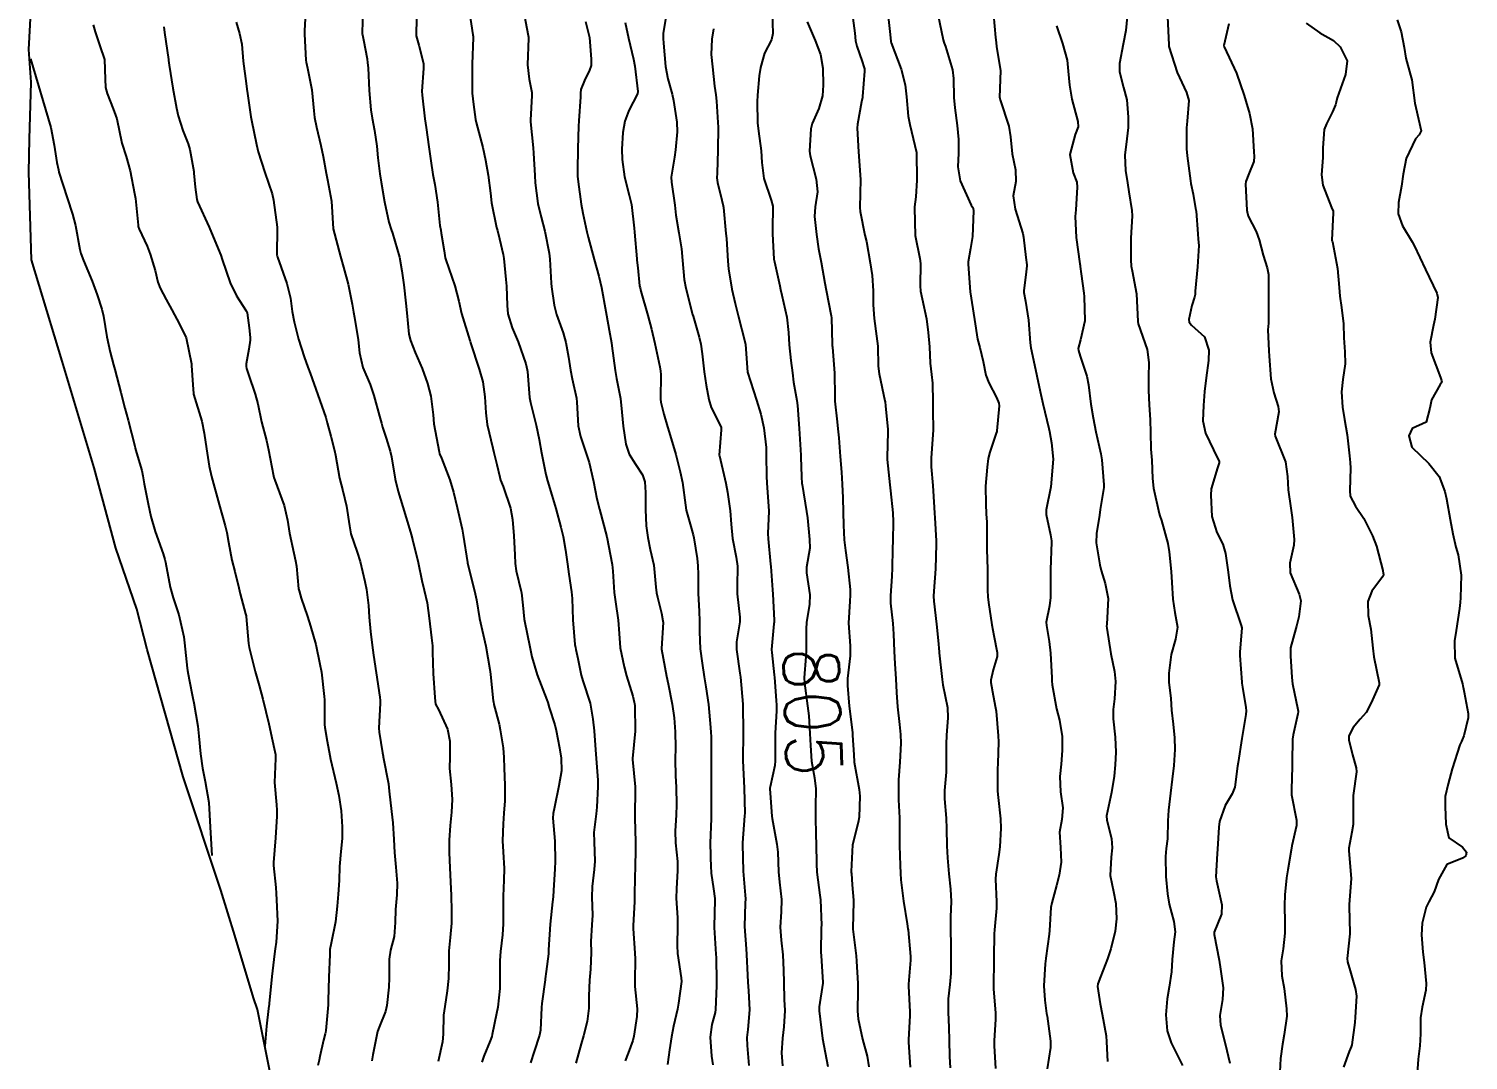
# Model space of a CAD drawing. Header units: metres. Extents: x 307586 to 320046, y 7427249 to 7434250.
# Drawn here: x 319044.4 to 319148.3, y 7428094.9 to 7428169.3 of the extents above; entities that cross this region are included whole.
import ezdxf
from ezdxf.enums import TextEntityAlignment as Align

# ---------------------------------------------------------------- set-up
doc = ezdxf.new("R2010")
doc.units = ezdxf.units.M
doc.header["$MEASUREMENT"] = 0
for name, color, linetype in [('Area', 45, 'Continuous'), ('Cotas', 45, 'Continuous'), ('Curvas de Nivel 1m', 11, 'Continuous'), ('Curvas de Nivel 5m', 15, 'Continuous')]:
    doc.layers.add(name, color=color, linetype=linetype)
doc.styles.add('Style-STANDARD', font='STANDARD.shx')

msp = doc.modelspace()

# ---------------------------------------------------------------- linework, layer by layer
at = {"layer": 'Area'}
msp.add_polyline3d([(319067.03, 7428048.69, 810.37), (319066.38, 7428058.22, 812.32), (319066.35, 7428060.97, 812.98), (319066.05, 7428068.1, 813.57), (319065.22, 7428077.18, 814.29), (319060.94, 7428098.53, 816.42), (319060.66, 7428099.36, 816.41), (319059.32, 7428103.87, 817.13), (319058.3, 7428107.13, 817.29), (319055.59, 7428115.32, 817.72), (319053, 7428124.51, 817.86), (319052.24, 7428127.42, 818.08), (319050.72, 7428131.81, 818.02), (319049.16, 7428137.6, 817.9), (319046.86, 7428145.3, 817.96), (319044.63, 7428152.61, 817.87), (319044.45, 7428158.94, 817.82), (319044.5, 7428161.32, 817.72), (319044.61, 7428165.44, 817.56), (319044.45, 7428167.79, 817.84), (319044.75, 7428173.58, 821.39)], dxfattribs=at)
at = {"layer": 'Curvas de Nivel 1m', "flags": 128}
for points, elevation in [([(319064.45, 7428170.89), (319064.35, 7428169.14), (319064.35, 7428168.89), (319064.44, 7428167.02), (319064.46, 7428166.89), (319064.57, 7428166.45), (319064.88, 7428164.88), (319065.01, 7428163.36), (319065.06, 7428162.88), (319065.21, 7428162.19), (319065.53, 7428160.87), (319065.69, 7428160.08), (319065.91, 7428158.87), (319066, 7428158.39), (319066.28, 7428156.86), (319066.42, 7428154.86), (319066.95, 7428152.85), (319067.15, 7428152.09), (319067.49, 7428150.85), (319067.79, 7428149.41), (319067.89, 7428148.84), (319067.96, 7428148.45), (319068.22, 7428146.84), (319068.32, 7428145.9), (319068.55, 7428144.84), (319069.07, 7428143.61), (319069.35, 7428142.82), (319069.75, 7428141.33), (319069.9, 7428140.82), (319069.98, 7428140.55), (319070.24, 7428139.74), (319070.53, 7428138.81), (319070.62, 7428138.41), (319070.88, 7428136.8), (319071.1, 7428135.9), (319071.44, 7428134.8), (319071.99, 7428132.97), (319072.04, 7428132.79), (319072.16, 7428132.35), (319072.55, 7428130.78), (319072.81, 7428129.47), (319072.97, 7428128.78), (319073.19, 7428127.86), (319073.35, 7428126.77), (319073.51, 7428125.33), (319073.57, 7428124.77), (319073.59, 7428124.3), (319073.62, 7428122.77), (319073.75, 7428121.03), (319073.76, 7428120.76), (319073.8, 7428120.56), (319074.01, 7428120.16), (319074.66, 7428118.75), (319074.84, 7428117.89), (319074.82, 7428116.75), (319074.81, 7428115.91), (319074.92, 7428114.75), (319075.01, 7428113.67), (319074.96, 7428112.75), (319074.85, 7428111.81), (319074.78, 7428110.75), (319074.79, 7428109.85), (319074.83, 7428108.75), (319074.89, 7428107.73), (319074.93, 7428106.75), (319074.95, 7428105.64), (319074.94, 7428104.75), (319074.85, 7428103.71), (319074.77, 7428102.75), (319074.76, 7428101.78), (319074.74, 7428100.75), (319074.65, 7428099.86), (319074.46, 7428098.75), (319074.38, 7428098.12), (319074.35, 7428096.75), (319074.3, 7428096.18), (319074, 7428094.76)], 814), ([(319068.56, 7428170.84), (319068.51, 7428168.93), (319068.52, 7428168.84), (319068.59, 7428168.48), (319068.86, 7428167.12), (319068.9, 7428166.84), (319068.93, 7428166.48), (319069.02, 7428164.83), (319069.13, 7428163.43), (319069.22, 7428162.83), (319069.4, 7428161.94), (319069.57, 7428160.82), (319069.64, 7428159.98), (319069.78, 7428158.82), (319069.88, 7428158.23), (319070.12, 7428156.81), (319070.43, 7428155.34), (319070.59, 7428154.81), (319070.69, 7428154.54), (319071.19, 7428152.8), (319071.37, 7428151.82), (319071.52, 7428150.8), (319071.66, 7428149.5), (319071.72, 7428148.8), (319071.88, 7428147.25), (319071.98, 7428146.79), (319072.32, 7428145.94), (319072.83, 7428144.78), (319073.21, 7428143.7), (319073.46, 7428142.77), (319073.62, 7428141.42), (319073.67, 7428140.77), (319073.76, 7428140.28), (319074.05, 7428138.76), (319074.09, 7428138.62), (319074.23, 7428138.3), (319074.83, 7428136.75), (319075.09, 7428135.86), (319075.35, 7428134.75), (319075.72, 7428133.19), (319075.8, 7428132.74), (319076.1, 7428130.78), (319076.1, 7428130.74), (319076.13, 7428130.63), (319076.62, 7428128.73), (319076.75, 7428128.09), (319076.97, 7428126.73), (319077.23, 7428125.57), (319077.42, 7428124.73), (319077.71, 7428123.06), (319077.76, 7428122.72), (319077.96, 7428120.77), (319077.97, 7428120.72), (319078.01, 7428120.54), (319078.38, 7428119.1), (319078.47, 7428118.71), (319078.67, 7428117.4), (319078.72, 7428116.71), (319078.74, 7428115.93), (319078.81, 7428114.71), (319078.8, 7428113.57), (319078.73, 7428112.7), (319078.68, 7428111.93), (319078.63, 7428110.7), (319078.67, 7428109.91), (319078.74, 7428108.7), (319078.72, 7428107.85), (319078.68, 7428106.7), (319078.67, 7428105.87), (319078.68, 7428104.7), (319078.62, 7428103.9), (319078.48, 7428102.7), (319078.44, 7428102.06), (319078.45, 7428100.7), (319078.43, 7428100.04), (319078.29, 7428098.7), (319078.21, 7428098.24), (319077.89, 7428096.71), (319077.86, 7428096.58), (319077.73, 7428096.26), (319077.28, 7428095.15), (319077.15, 7428094.72)], 813), ([(319072.44, 7428170.79), (319072.4, 7428168.99), (319072.41, 7428168.79), (319072.59, 7428168.11), (319072.92, 7428166.79), (319072.94, 7428166.42), (319072.82, 7428164.79), (319072.83, 7428164.49), (319073.03, 7428162.78), (319073.12, 7428162.17), (319073.32, 7428160.78), (319073.45, 7428159.75), (319073.6, 7428158.77), (319073.75, 7428158.05), (319073.94, 7428156.77), (319074.11, 7428155.09), (319074.17, 7428154.76), (319074.21, 7428154.55), (319074.41, 7428153.27), (319074.5, 7428152.76), (319074.54, 7428152.62), (319075.2, 7428150.75), (319075.47, 7428149.64), (319075.68, 7428148.75), (319076.28, 7428146.8), (319076.29, 7428146.74), (319076.33, 7428146.63), (319076.95, 7428144.73), (319077.2, 7428143.82), (319077.36, 7428142.73), (319077.43, 7428141.57), (319077.53, 7428140.73), (319077.93, 7428139.02), (319078.01, 7428138.72), (319078.22, 7428137.84), (319078.43, 7428136.93), (319078.49, 7428136.72), (319078.67, 7428136.25), (319079.2, 7428134.7), (319079.35, 7428133.88), (319079.44, 7428132.7), (319079.51, 7428131.33), (319079.54, 7428130.7), (319079.61, 7428130.18), (319079.99, 7428128.69), (319080.01, 7428128.59), (319080.1, 7428127.7), (319080.2, 7428126.69), (319080.22, 7428126.56), (319080.6, 7428124.68), (319080.76, 7428123.98), (319081.14, 7428122.68), (319081.82, 7428120.86), (319081.9, 7428120.67), (319082.01, 7428120.32), (319082.4, 7428119.07), (319082.5, 7428118.66), (319082.74, 7428117.41), (319082.86, 7428116.66), (319082.88, 7428115.74), (319082.7, 7428114.66), (319082.39, 7428113.12), (319082.28, 7428112.66), (319082.26, 7428112.32), (319082.4, 7428110.66), (319082.42, 7428109.21), (319082.4, 7428108.66), (319082.32, 7428107.12), (319082.28, 7428106.66), (319082.24, 7428106.28), (319082.07, 7428104.67), (319081.95, 7428102.82), (319081.95, 7428102.67), (319081.94, 7428102.53), (319081.78, 7428101.26), (319081.71, 7428100.73), (319081.7, 7428100.67), (319081.47, 7428098.96), (319081.45, 7428098.67), (319081.38, 7428097.03), (319081.31, 7428096.67), (319080.91, 7428095.48), (319080.66, 7428094.68)], 812), ([(319076.21, 7428170.75), (319076.49, 7428168.85), (319076.51, 7428168.74), (319076.52, 7428168.66), (319076.44, 7428166.74), (319076.44, 7428164.85), (319076.44, 7428164.74), (319076.44, 7428164.64), (319076.53, 7428163.82), (319076.68, 7428162.74), (319076.73, 7428162.53), (319077.22, 7428160.73), (319077.4, 7428159.81), (319077.6, 7428158.73), (319077.76, 7428157.42), (319077.83, 7428156.73), (319078.19, 7428154.95), (319078.26, 7428154.72), (319078.42, 7428154.14), (319078.68, 7428152.99), (319078.72, 7428152.72), (319078.86, 7428151.2), (319078.92, 7428150.71), (319078.98, 7428149.32), (319079.02, 7428148.71), (319079.33, 7428147.7), (319079.75, 7428146.7), (319080.31, 7428145.1), (319080.42, 7428144.69), (319080.44, 7428144.55), (319080.59, 7428142.69), (319080.65, 7428142.31), (319081.07, 7428140.68), (319081.28, 7428139.64), (319081.45, 7428138.68), (319081.76, 7428137.13), (319081.88, 7428136.67), (319082.2, 7428135.63), (319082.49, 7428134.67), (319082.84, 7428133.33), (319083, 7428132.66), (319083.17, 7428131.67), (319083.32, 7428130.65), (319083.42, 7428129.94), (319083.61, 7428128.65), (319083.65, 7428128.19), (319083.71, 7428126.65), (319083.86, 7428124.85), (319083.9, 7428124.64), (319083.93, 7428124.51), (319084.06, 7428123.85), (319084.31, 7428122.64), (319084.44, 7428122.23), (319084.96, 7428120.63), (319085.16, 7428119.47), (319085.25, 7428118.63), (319085.35, 7428117.26), (319085.39, 7428116.63), (319085.51, 7428115.06), (319085.52, 7428114.62), (319085.44, 7428113.12), (319085.38, 7428112.63), (319085.23, 7428111.3), (319085.24, 7428110.63), (319085.29, 7428109.22), (319085.25, 7428108.63), (319085.1, 7428107.39), (319085.08, 7428106.63), (319085.12, 7428105.34), (319085.08, 7428104.63), (319085.01, 7428103.43), (319085.02, 7428102.63), (319084.98, 7428101.43), (319084.9, 7428100.63), (319084.87, 7428099.52), (319084.86, 7428098.63), (319084.73, 7428097.65), (319084.47, 7428096.63), (319084.31, 7428096.05), (319083.93, 7428094.64)], 811), ([(319090.5, 7428170.57), (319090.23, 7428168.94), (319090.22, 7428168.58), (319090.25, 7428168.24), (319090.39, 7428166.57), (319090.56, 7428165.68), (319090.88, 7428164.57), (319090.98, 7428164.12), (319091.21, 7428162.56), (319091.24, 7428161.84), (319091.12, 7428160.56), (319091.04, 7428160.02), (319090.81, 7428158.57), (319090.82, 7428158.22), (319091.07, 7428156.56), (319091.15, 7428155.85), (319091.36, 7428154.56), (319091.56, 7428153.41), (319091.63, 7428152.56), (319091.74, 7428151.2), (319091.86, 7428150.56), (319092.35, 7428148.66), (319092.39, 7428148.55), (319092.83, 7428147.03), (319092.94, 7428146.54), (319093.03, 7428145.83), (319093.18, 7428144.54), (319093.33, 7428143.57), (319093.51, 7428142.53), (319093.69, 7428141.95), (319094.27, 7428140.83), (319094.4, 7428140.52), (319094.42, 7428140.36), (319094.27, 7428138.52), (319094.28, 7428138.47), (319094.75, 7428136.51), (319094.88, 7428135.84), (319095.07, 7428134.51), (319095.13, 7428133.55), (319095.23, 7428132.51), (319095.5, 7428131.16), (319095.58, 7428130.51), (319095.56, 7428129.07), (319095.57, 7428128.51), (319095.75, 7428126.84), (319095.75, 7428126.5), (319095.52, 7428125.05), (319095.52, 7428124.51), (319095.76, 7428122.79), (319095.8, 7428122.5), (319095.97, 7428120.56), (319095.97, 7428120.5), (319095.99, 7428118.5), (319095.97, 7428116.5), (319096.08, 7428114.5), (319096.11, 7428112.68), (319096.1, 7428112.5), (319095.95, 7428110.55), (319095.95, 7428110.5), (319095.95, 7428110.45), (319095.99, 7428108.5), (319096.14, 7428106.78), (319096.16, 7428106.5), (319096.15, 7428106.2), (319096.09, 7428104.5), (319096.21, 7428102.89), (319096.24, 7428102.49), (319096.3, 7428101), (319096.33, 7428100.49), (319096.39, 7428099.88), (319096.46, 7428098.49), (319096.33, 7428097.08), (319096.27, 7428096.49), (319096.29, 7428095.92), (319096.41, 7428094.49)], 807), ([(319103.87, 7428170.42), (319104.06, 7428168.96), (319104.11, 7428168.41), (319104.21, 7428168.03), (319104.58, 7428166.93), (319104.71, 7428166.54), (319104.75, 7428166.4), (319104.75, 7428166.22), (319104.6, 7428164.4), (319104.6, 7428164.34), (319104.54, 7428164.02), (319104.25, 7428162.4), (319104.23, 7428162.12), (319104.32, 7428160.4), (319104.47, 7428158.4), (319104.42, 7428156.4), (319104.45, 7428156.1), (319104.79, 7428154.4), (319104.89, 7428153.93), (319105.16, 7428152.39), (319105.3, 7428151.49), (319105.38, 7428150.39), (319105.38, 7428149.38), (319105.45, 7428148.39), (319105.63, 7428147.1), (319105.71, 7428146.39), (319105.75, 7428144.94), (319105.81, 7428144.38), (319106.23, 7428142.43), (319106.24, 7428142.38), (319106.28, 7428142.08), (319106.45, 7428140.38), (319106.45, 7428140.19), (319106.4, 7428138.38), (319106.4, 7428138.21), (319106.58, 7428136.38), (319106.63, 7428135.95), (319106.81, 7428134.37), (319106.83, 7428133.72), (319106.79, 7428132.37), (319106.77, 7428131.76), (319106.75, 7428130.37), (319106.73, 7428129.78), (319106.62, 7428128.37), (319106.63, 7428127.85), (319106.8, 7428126.37), (319106.85, 7428125.6), (319106.89, 7428124.37), (319106.95, 7428123.47), (319107.02, 7428122.37), (319107.07, 7428121.4), (319107.13, 7428120.36), (319107.29, 7428119.08), (319107.36, 7428118.36), (319107.37, 7428117.74), (319107.31, 7428116.36), (319107.22, 7428115.1), (319107.2, 7428114.36), (319107.22, 7428113.64), (319107.29, 7428112.36), (319107.29, 7428111.73), (319107.29, 7428110.36), (319107.33, 7428108.91), (319107.35, 7428108.36), (319107.38, 7428107.87), (319107.57, 7428106.35), (319107.83, 7428104.7), (319107.89, 7428104.35), (319107.9, 7428104.28), (319108.07, 7428102.35), (319108.07, 7428102.08), (319107.93, 7428100.35), (319107.93, 7428100.2), (319108.03, 7428098.35), (319108.03, 7428098.07), (319107.92, 7428096.35), (319107.92, 7428096.16), (319108.05, 7428094.35)], 803), ([(319106.44, 7428170.38), (319106.6, 7428168.88), (319106.66, 7428168.38), (319106.69, 7428168.28), (319107.39, 7428166.37), (319107.68, 7428165.25), (319107.78, 7428164.37), (319107.91, 7428162.98), (319108.02, 7428162.37), (319108.5, 7428160.36), (319108.53, 7428158.36), (319108.46, 7428157.17), (319108.37, 7428156.45), (319108.36, 7428156.36), (319108.42, 7428154.36), (319108.76, 7428152.71), (319108.79, 7428152.35), (319108.77, 7428150.73), (319108.8, 7428150.35), (319108.92, 7428149.81), (319109.22, 7428148.35), (319109.36, 7428147.36), (319109.45, 7428146.34), (319109.5, 7428145.16), (319109.58, 7428144.34), (319109.66, 7428143.71), (319109.69, 7428142.34), (319109.69, 7428141.75), (319109.71, 7428140.34), (319109.62, 7428138.97), (319109.56, 7428138.34), (319109.57, 7428137.68), (319109.68, 7428136.34), (319109.78, 7428134.74), (319109.81, 7428134.34), (319109.83, 7428133.99), (319109.92, 7428132.33), (319109.93, 7428132.1), (319109.89, 7428130.33), (319109.75, 7428128.71), (319109.73, 7428128.34), (319109.75, 7428127.98), (319109.96, 7428126.33), (319110.08, 7428125.15), (319110.14, 7428124.33), (319110.15, 7428124.25), (319110.35, 7428122.33), (319110.42, 7428121.94), (319110.74, 7428120.32), (319110.78, 7428119.56), (319110.68, 7428118.32), (319110.65, 7428117.66), (319110.66, 7428116.32), (319110.64, 7428115.64), (319110.54, 7428114.32), (319110.53, 7428113.73), (319110.64, 7428112.32), (319110.68, 7428111.55), (319110.7, 7428110.32), (319110.74, 7428109.47), (319110.85, 7428108.32), (319110.97, 7428107.21), (319111, 7428106.32), (319110.95, 7428105.2), (319110.97, 7428104.32), (319110.99, 7428103.14), (319110.99, 7428102.32), (319110.98, 7428101.13), (319110.91, 7428100.32), (319110.79, 7428099.29), (319110.8, 7428098.32), (319110.84, 7428097.22), (319110.87, 7428096.32), (319110.9, 7428095.14), (319110.93, 7428094.32)], 802), ([(319110.05, 7428170.34), (319110.44, 7428168.48), (319110.47, 7428168.33), (319110.5, 7428168.24), (319110.59, 7428168), (319111.1, 7428166.32), (319111.18, 7428165.71), (319111.2, 7428164.32), (319111.28, 7428163.58), (319111.45, 7428162.32), (319111.54, 7428161.29), (319111.54, 7428160.32), (319111.48, 7428159.32), (319111.65, 7428158.32), (319112.46, 7428156.57), (319112.55, 7428156.41), (319112.6, 7428156.31), (319112.62, 7428156.14), (319112.54, 7428154.31), (319112.41, 7428153.43), (319112.24, 7428152.48), (319112.23, 7428152.31), (319112.38, 7428150.31), (319112.7, 7428148.3), (319112.92, 7428146.88), (319113.07, 7428146.3), (319113.32, 7428145.29), (319113.51, 7428144.29), (319113.74, 7428143.73), (319114.29, 7428142.69), (319114.44, 7428142.28), (319114.47, 7428142.09), (319114.31, 7428140.28), (319114.3, 7428140.24), (319114.26, 7428140.12), (319113.79, 7428138.73), (319113.68, 7428138.29), (319113.6, 7428137.66), (319113.49, 7428136.29), (319113.5, 7428134.99), (319113.54, 7428134.29), (319113.58, 7428133.69), (319113.59, 7428132.29), (319113.59, 7428131.72), (319113.64, 7428130.29), (319113.64, 7428128.77), (319113.65, 7428128.29), (319113.71, 7428127.88), (319113.94, 7428126.28), (319114.08, 7428125.51), (319114.34, 7428124.28), (319114.34, 7428124), (319114.05, 7428123.04), (319113.87, 7428122.28), (319113.87, 7428122.11), (319114.03, 7428121.17), (319114.21, 7428120.28), (319114.25, 7428120.05), (319114.4, 7428118.28), (319114.43, 7428117.84), (319114.38, 7428116.28), (319114.35, 7428115.89), (319114.36, 7428114.28), (319114.4, 7428113.81), (319114.56, 7428112.27), (319114.59, 7428111.6), (319114.53, 7428110.27), (319114.45, 7428109.71), (319114.24, 7428108.28), (319114.22, 7428107.92), (319114.29, 7428106.28), (319114.28, 7428105.84), (319114.13, 7428104.28), (319114.12, 7428103.98), (319114.09, 7428102.28), (319114.08, 7428102), (319114.06, 7428100.28), (319114.07, 7428099.99), (319114.21, 7428098.28), (319114.22, 7428097.8), (319114.11, 7428096.28), (319114.11, 7428095.9), (319114.21, 7428094.27)], 801), ([(319123.72, 7428170.17), (319123.61, 7428169.17), (319123.42, 7428168.18), (319123.16, 7428166.77), (319123.15, 7428166.18), (319123.44, 7428165.06), (319123.68, 7428164.17), (319123.79, 7428162.92), (319123.78, 7428162.17), (319123.69, 7428161.35), (319123.55, 7428160.17), (319123.6, 7428159.06), (319123.73, 7428158.17), (319123.82, 7428157.53), (319124.06, 7428156.17), (319124.07, 7428155.79), (319123.97, 7428154.17), (319123.97, 7428152.61), (319124, 7428152.17), (319124.07, 7428151.83), (319124.38, 7428150.16), (319124.47, 7428148.16), (319124.51, 7428148), (319125.16, 7428146.15), (319125.28, 7428145.2), (319125.25, 7428144.15), (319125.26, 7428143.19), (319125.3, 7428142.15), (319125.36, 7428141.06), (319125.39, 7428140.15), (319125.43, 7428138.96), (319125.48, 7428138.15), (319125.54, 7428136.83), (319125.6, 7428136.15), (319126.02, 7428134.31), (319126.08, 7428134.14), (319126.19, 7428133.81), (319126.65, 7428132.14), (319126.75, 7428131.54), (319126.88, 7428130.13), (319126.93, 7428129.33), (319127, 7428128.13), (319127.16, 7428127.18), (319127.34, 7428126.12), (319127.2, 7428125.24), (319126.88, 7428124.13), (319126.71, 7428122.78), (319126.72, 7428122.13), (319126.86, 7428120.96), (319126.92, 7428120.13), (319127.02, 7428119.12), (319127.12, 7428118.12), (319127.14, 7428117.28), (319127.07, 7428116.12), (319126.97, 7428115.14), (319126.85, 7428114.13), (319126.7, 7428112.9), (319126.65, 7428112.13), (319126.61, 7428110.83), (319126.53, 7428110.13), (319126.47, 7428109.55), (319126.5, 7428108.13), (319126.61, 7428106.88), (319126.74, 7428106.13), (319127.09, 7428104.87), (319127.18, 7428104.12), (319127.09, 7428103.4), (319126.95, 7428102.12), (319126.91, 7428101.24), (319126.74, 7428100.13), (319126.6, 7428099.3), (319126.49, 7428098.13), (319126.59, 7428096.98), (319126.88, 7428096.12), (319127.71, 7428094.47)], 798), ([(319126.62, 7428170.14), (319126.72, 7428168.14), (319126.73, 7428168), (319127.31, 7428166.13), (319127.99, 7428164.7), (319128.17, 7428164.12), (319128.03, 7428162.63), (319127.99, 7428162.13), (319128, 7428160.63), (319128.03, 7428160.12), (319128.28, 7428158.32), (319128.31, 7428158.12), (319128.47, 7428157.36), (319128.65, 7428156.32), (319128.68, 7428156.12), (319128.8, 7428154.48), (319128.84, 7428154.11), (319128.88, 7428153.66), (319128.78, 7428152.11), (319128.63, 7428150.36), (319128.62, 7428150.12), (319128.58, 7428149.91), (319128.37, 7428149.31), (319128.16, 7428148.32), (319128.18, 7428148.12), (319128.35, 7428147.89), (319129.29, 7428147.05), (319129.6, 7428146.1), (319129.58, 7428145.35), (319129.41, 7428144.1), (319129.29, 7428143.11), (319129.21, 7428142.11), (319129.18, 7428141.01), (319129.36, 7428140.1), (319130.24, 7428138.31), (319130.35, 7428138.09), (319130.36, 7428137.96), (319130.23, 7428137.6), (319129.78, 7428136.1), (319129.74, 7428135.63), (319129.82, 7428134.1), (319130.18, 7428132.93), (319130.61, 7428132.09), (319130.81, 7428131.43), (319131, 7428130.08), (319131.11, 7428129.1), (319131.32, 7428128.08), (319131.95, 7428126.22), (319131.98, 7428126.07), (319131.83, 7428124.31), (319131.83, 7428124.07), (319131.98, 7428122.13), (319131.99, 7428122.07), (319132.04, 7428121.79), (319132.28, 7428120.32), (319132.3, 7428120.07), (319132.28, 7428119.8), (319131.99, 7428118.07), (319131.71, 7428116.34), (319131.67, 7428116.07), (319131.47, 7428114.56), (319131.29, 7428114.08), (319130.79, 7428113.23), (319130.37, 7428112.09), (319130.32, 7428111.69), (319130.22, 7428110.09), (319130.2, 7428109.78), (319130.12, 7428108.09), (319130.15, 7428107.81), (319130.54, 7428106.08), (319130.53, 7428105.39), (319129.99, 7428104.09), (319129.98, 7428103.94), (319130.35, 7428102.08), (319130.45, 7428101.43), (319130.63, 7428100.08), (319130.6, 7428099.25), (319130.4, 7428098.08), (319130.45, 7428097.38), (319130.78, 7428096.08), (319131.13, 7428094.66)], 797), ([(319049.1, 7428169.58), (319049.24, 7428169.07), (319049.58, 7428168.06), (319049.92, 7428167.06), (319049.95, 7428165.66), (319049.97, 7428165.06), (319050.1, 7428164.62), (319050.53, 7428163.52), (319050.71, 7428163.05), (319050.79, 7428162.78), (319051.17, 7428161.04), (319051.47, 7428160.06), (319051.76, 7428159.04), (319052.08, 7428157.41), (319052.14, 7428157.03), (319052.33, 7428155.12), (319052.35, 7428155.03), (319052.42, 7428154.83), (319052.98, 7428153.6), (319053.21, 7428153.02), (319053.56, 7428151.84), (319053.76, 7428151.01), (319053.93, 7428150.57), (319054.36, 7428149.76), (319054.76, 7428149), (319055.32, 7428147.97), (319055.8, 7428146.99), (319056.18, 7428145.11), (319056.19, 7428144.98), (319056.29, 7428143.6), (319056.33, 7428142.98), (319056.34, 7428142.92), (319056.93, 7428140.97), (319057.11, 7428140.11), (319057.26, 7428138.97), (319057.46, 7428137.73), (319057.63, 7428136.97), (319058.18, 7428134.96), (319058.62, 7428133.41), (319058.74, 7428132.95), (319058.86, 7428132.24), (319059.11, 7428130.95), (319059.32, 7428130.13), (319059.6, 7428128.94), (319059.69, 7428128.52), (319060.09, 7428127.08), (319060.13, 7428126.93), (319060.14, 7428126.88), (319060.29, 7428124.93), (319060.34, 7428124.65), (319060.78, 7428122.92), (319061.06, 7428121.89), (319061.33, 7428120.92), (319061.77, 7428119.14), (319061.82, 7428118.91), (319061.99, 7428118.12), (319062.2, 7428117.14), (319062.25, 7428116.91), (319062.25, 7428116.63), (319062.17, 7428114.91), (319062.31, 7428113.29), (319062.35, 7428112.9), (319062.35, 7428112.47), (319062.25, 7428110.9), (319062.11, 7428109.14), (319062.11, 7428108.91), (319062.28, 7428107.33), (319062.29, 7428106.9), (319062.31, 7428106.44), (319062.4, 7428104.9), (319062.3, 7428103.39), (319062.22, 7428102.9), (319062.17, 7428102.54), (319061.98, 7428100.91), (319061.79, 7428098.95), (319061.79, 7428098.91), (319061.75, 7428098.59), (319061.6, 7428097.33), (319061.47, 7428095.87)], 817), ([(319054.19, 7428169.43), (319054.24, 7428169.01), (319054.52, 7428167.06), (319054.53, 7428167.01), (319054.57, 7428166.67), (319054.84, 7428165.01), (319055.1, 7428163.57), (319055.22, 7428163), (319055.56, 7428161.94), (319055.95, 7428160.99), (319056.07, 7428160.57), (319056.35, 7428158.98), (319056.36, 7428158.87), (319056.46, 7428157.85), (319056.57, 7428156.98), (319056.63, 7428156.8), (319057.46, 7428154.97), (319058.24, 7428153.12), (319058.3, 7428152.96), (319058.4, 7428152.65), (319058.97, 7428150.95), (319059.43, 7428150.02), (319060.14, 7428148.93), (319060.2, 7428148.78), (319060.34, 7428147.72), (319060.42, 7428147.01), (319060.43, 7428146.93), (319060.43, 7428146.83), (319060.32, 7428146.16), (319060.14, 7428145.1), (319060.13, 7428144.93), (319060.15, 7428144.78), (319060.3, 7428144.34), (319060.78, 7428142.93), (319060.97, 7428142.22), (319061.24, 7428140.92), (319061.59, 7428139.57), (319061.75, 7428138.91), (319062.1, 7428137.02), (319062.14, 7428136.91), (319062.21, 7428136.72), (319062.87, 7428134.9), (319063.11, 7428133.83), (319063.27, 7428132.89), (319063.57, 7428131.46), (319063.69, 7428130.89), (319063.76, 7428130.51), (319063.92, 7428128.88), (319063.95, 7428128.72), (319064.11, 7428128.2), (319064.55, 7428126.88), (319064.77, 7428126.18), (319065.15, 7428124.87), (319065.46, 7428123.45), (319065.57, 7428122.86), (319065.77, 7428121.1), (319065.79, 7428120.86), (319065.78, 7428119.08), (319065.8, 7428118.86), (319065.98, 7428117.88), (319066.18, 7428116.86), (319066.23, 7428116.59), (319066.62, 7428114.85), (319066.82, 7428113.97), (319066.98, 7428112.85), (319067.05, 7428111.7), (319067.05, 7428110.85), (319066.96, 7428109.93), (319066.87, 7428108.85), (319066.84, 7428107.82), (319066.78, 7428106.85), (319066.71, 7428105.98), (319066.58, 7428104.85), (319066.27, 7428103.32), (319066.18, 7428102.85), (319066.16, 7428102.49), (319066.1, 7428100.86), (319066.06, 7428099.16), (319066.04, 7428098.86), (319065.88, 7428097), (319065.85, 7428096.86), (319065.83, 7428096.76), (319065.72, 7428096.3), (319065.44, 7428095.13), (319065.39, 7428094.86), (319065.3, 7428094.47)], 816), ([(319084.61, 7428169.82), (319084.92, 7428168.65), (319085.03, 7428167.09), (319085.02, 7428166.64), (319084.92, 7428166.29), (319084.56, 7428165.55), (319084.29, 7428164.91), (319084.26, 7428164.65), (319084.25, 7428164.37), (319084.15, 7428162.65), (319084.12, 7428162.25), (319084.06, 7428160.65), (319084.04, 7428159.08), (319084.05, 7428158.65), (319084.08, 7428158.25), (319084.32, 7428156.64), (319084.44, 7428155.99), (319084.72, 7428154.64), (319084.81, 7428154.25), (319085.25, 7428152.63), (319085.59, 7428151.43), (319085.78, 7428150.63), (319086.09, 7428148.89), (319086.14, 7428148.62), (319086.34, 7428147.53), (319086.5, 7428146.62), (319086.53, 7428146.42), (319086.76, 7428144.62), (319086.86, 7428144.05), (319087.15, 7428142.61), (319087.25, 7428141.63), (319087.33, 7428140.61), (319087.54, 7428139.31), (319087.77, 7428138.6), (319088.23, 7428137.88), (319088.73, 7428137.11), (319088.9, 7428136.59), (319088.96, 7428135.83), (319088.96, 7428134.59), (319089.01, 7428133.42), (319089.11, 7428132.59), (319089.29, 7428131.72), (319089.55, 7428130.58), (319089.7, 7428128.99), (319089.74, 7428128.58), (319089.81, 7428128.27), (319090.1, 7428127.12), (319090.21, 7428126.57), (319090.22, 7428126.44), (319090.1, 7428124.57), (319090.1, 7428124.53), (319090.47, 7428122.57), (319090.59, 7428122.01), (319090.88, 7428120.56), (319091.01, 7428119.56), (319091.08, 7428118.56), (319091.11, 7428117.43), (319091.1, 7428116.56), (319091.12, 7428115.39), (319091.16, 7428114.56), (319091.2, 7428113.29), (319091.16, 7428112.56), (319091.09, 7428111.38), (319091.12, 7428110.56), (319091.25, 7428109.19), (319091.26, 7428108.56), (319091.18, 7428107.24), (319091.16, 7428106.56), (319091.25, 7428105.14), (319091.27, 7428104.56), (319091.23, 7428103.14), (319091.26, 7428102.56), (319091.53, 7428100.81), (319091.54, 7428100.55), (319091.33, 7428098.98), (319091.25, 7428098.55), (319090.98, 7428097.32), (319090.83, 7428096.56), (319090.68, 7428095.6), (319090.55, 7428094.56)], 809), ([(319087.49, 7428169.73), (319087.73, 7428168.61), (319088.08, 7428167.1), (319088.17, 7428166.6), (319088.4, 7428164.75), (319088.38, 7428164.6), (319087.75, 7428163.39), (319087.46, 7428162.61), (319087.32, 7428161.81), (319087.25, 7428160.61), (319087.26, 7428159.85), (319087.43, 7428158.61), (319087.78, 7428157.29), (319087.94, 7428156.61), (319088.13, 7428154.91), (319088.15, 7428154.6), (319088.32, 7428152.68), (319088.33, 7428152.6), (319088.4, 7428152.03), (319088.53, 7428150.75), (319088.56, 7428150.6), (319088.62, 7428150.36), (319089.11, 7428148.59), (319089.38, 7428147.62), (319089.62, 7428146.58), (319089.99, 7428144.9), (319090.04, 7428144.57), (319090.05, 7428144.33), (319090.04, 7428142.57), (319090.05, 7428142.35), (319090.27, 7428141.47), (319090.53, 7428140.57), (319090.65, 7428140.17), (319091.14, 7428138.56), (319091.46, 7428137.32), (319091.61, 7428136.56), (319091.83, 7428134.92), (319091.89, 7428134.55), (319092.17, 7428133.54), (319092.4, 7428132.78), (319092.45, 7428132.55), (319092.67, 7428131.06), (319092.73, 7428130.54), (319092.75, 7428129.92), (319092.76, 7428128.54), (319092.83, 7428127.27), (319092.86, 7428126.54), (319092.85, 7428125.77), (319092.9, 7428124.54), (319093.04, 7428123.52), (319093.19, 7428122.53), (319093.31, 7428121.8), (319093.5, 7428120.53), (319093.65, 7428118.87), (319093.67, 7428118.52), (319093.68, 7428118.21), (319093.7, 7428116.52), (319093.68, 7428114.8), (319093.68, 7428114.52), (319093.68, 7428114.26), (319093.7, 7428112.52), (319093.69, 7428112.3), (319093.62, 7428110.52), (319093.67, 7428108.72), (319093.69, 7428108.52), (319093.7, 7428108.35), (319093.86, 7428107.24), (319093.95, 7428106.52), (319093.96, 7428106.41), (319093.91, 7428104.52), (319093.91, 7428104.43), (319094.03, 7428102.52), (319094.05, 7428102.27), (319094.07, 7428100.52), (319094.07, 7428100.23), (319094.01, 7428098.52), (319093.97, 7428098.3), (319093.74, 7428097.43), (319093.61, 7428096.52), (319093.71, 7428095.15), (319093.8, 7428094.52)], 808), ([(319093.85, 7428169.29), (319093.75, 7428168.54), (319093.69, 7428167.43), (319093.78, 7428166.54), (319093.94, 7428165.14), (319094.02, 7428164.53), (319094.08, 7428164.07), (319094.17, 7428162.53), (319094.19, 7428162.19), (319094.18, 7428160.52), (319094.12, 7428158.88), (319094.11, 7428158.53), (319094.14, 7428158.19), (319094.46, 7428156.93), (319094.56, 7428156.52), (319094.58, 7428156.39), (319094.76, 7428154.52), (319094.79, 7428154.15), (319094.89, 7428152.52), (319094.94, 7428151.97), (319095.19, 7428150.51), (319095.42, 7428149.46), (319095.66, 7428148.51), (319096.12, 7428146.72), (319096.16, 7428146.5), (319096.3, 7428144.5), (319096.97, 7428142.49), (319097.27, 7428141.49), (319097.49, 7428140.49), (319097.65, 7428139.08), (319097.67, 7428138.49), (319097.69, 7428137.01), (319097.71, 7428136.49), (319097.83, 7428134.84), (319097.85, 7428134.48), (319097.79, 7428132.86), (319097.8, 7428132.48), (319097.97, 7428130.66), (319097.99, 7428130.48), (319098.12, 7428128.8), (319098.14, 7428128.48), (319098.23, 7428126.62), (319098.23, 7428126.48), (319098.22, 7428126.35), (319098.07, 7428124.76), (319098.04, 7428124.51), (319098.04, 7428124.48), (319098.06, 7428124.28), (319098.24, 7428122.67), (319098.26, 7428122.48), (319098.38, 7428120.83), (319098.41, 7428120.47), (319098.41, 7428120.08), (319098.31, 7428118.47), (319098.3, 7428118.16), (319098.31, 7428116.47), (319098.29, 7428116.14), (319097.94, 7428114.59), (319097.92, 7428114.49), (319097.92, 7428114.47), (319097.92, 7428114.45), (319097.94, 7428114.14), (319098.07, 7428112.47), (319098.09, 7428112.3), (319098.43, 7428110.46), (319098.49, 7428109.87), (319098.54, 7428108.46), (319098.63, 7428107.7), (319098.76, 7428106.46), (319098.73, 7428105.57), (319098.67, 7428104.46), (319098.75, 7428103.53), (319098.86, 7428102.46), (319098.9, 7428101.35), (319098.93, 7428100.46), (319098.97, 7428099.25), (319099, 7428098.46), (319098.94, 7428097.26), (319098.84, 7428096.46), (319098.77, 7428095.4), (319098.84, 7428094.46)], 806), ([(319100.61, 7428169.79), (319101.2, 7428168.44), (319101.59, 7428167.43), (319101.75, 7428166.44), (319101.77, 7428165.22), (319101.73, 7428164.44), (319101.45, 7428163.53), (319100.97, 7428162.45), (319100.89, 7428162.07), (319100.78, 7428160.45), (319100.83, 7428160.12), (319101.27, 7428158.44), (319101.37, 7428157.53), (319101.19, 7428156.44), (319101.14, 7428155.74), (319101.29, 7428154.44), (319101.44, 7428153.41), (319101.62, 7428152.44), (319101.9, 7428150.93), (319101.98, 7428150.43), (319102.36, 7428148.57), (319102.37, 7428148.43), (319102.43, 7428146.52), (319102.43, 7428146.43), (319102.44, 7428146.32), (319102.58, 7428144.43), (319102.61, 7428142.75), (319102.62, 7428142.42), (319102.78, 7428140.93), (319102.83, 7428140.42), (319102.9, 7428139.78), (319102.99, 7428138.42), (319103.1, 7428137.29), (319103.15, 7428136.42), (319103.19, 7428135.43), (319103.22, 7428134.41), (319103.23, 7428133.47), (319103.29, 7428132.41), (319103.39, 7428131.65), (319103.56, 7428130.41), (319103.71, 7428128.82), (319103.72, 7428128.41), (319103.69, 7428127.99), (319103.6, 7428126.41), (319103.71, 7428124.76), (319103.73, 7428124.4), (319103.71, 7428124.05), (319103.54, 7428122.41), (319103.54, 7428121.91), (319103.66, 7428120.41), (319103.89, 7428118.51), (319103.9, 7428118.4), (319103.9, 7428118.31), (319103.98, 7428116.89), (319104, 7428116.4), (319104.01, 7428116.36), (319104.38, 7428114.4), (319104.41, 7428113.92), (319104.36, 7428112.4), (319104.31, 7428112.01), (319103.9, 7428110.4), (319103.8, 7428108.47), (319103.8, 7428108.4), (319103.81, 7428108.34), (319103.86, 7428107.51), (319103.97, 7428106.4), (319103.97, 7428106.28), (319103.91, 7428104.4), (319103.92, 7428104.31), (319104.15, 7428102.4), (319104.19, 7428102), (319104.27, 7428100.4), (319104.27, 7428099.91), (319104.25, 7428098.4), (319104.3, 7428097.84), (319104.61, 7428096.39), (319104.95, 7428095.15), (319105.08, 7428094.39)], 804), ([(319118.61, 7428169.5), (319119.04, 7428168.23), (319119.37, 7428167.02), (319119.46, 7428166.23), (319119.55, 7428165.21), (319119.72, 7428164.22), (319120.14, 7428162.6), (319120.17, 7428162.22), (319119.96, 7428161.66), (319119.58, 7428160.22), (319119.82, 7428158.89), (319120.07, 7428158.22), (319120.11, 7428157.86), (319120, 7428156.22), (319119.97, 7428155.74), (319120.02, 7428154.22), (319120.3, 7428152.32), (319120.32, 7428152.21), (319120.33, 7428152.14), (319120.4, 7428151.6), (319120.59, 7428150.21), (319120.62, 7428149.97), (319120.65, 7428148.21), (319120.34, 7428146.85), (319120.18, 7428146.21), (319120.19, 7428146.07), (319120.33, 7428145.66), (319120.8, 7428144.21), (319120.91, 7428143.6), (319121.1, 7428142.2), (319121.25, 7428141.22), (319121.46, 7428140.2), (319121.82, 7428138.61), (319121.88, 7428138.19), (319122.02, 7428136.39), (319122.02, 7428136.19), (319121.77, 7428134.61), (319121.71, 7428134.19), (319121.5, 7428132.86), (319121.48, 7428132.2), (319121.74, 7428130.6), (319121.84, 7428130.19), (319122.13, 7428129.26), (319122.34, 7428128.19), (319122.24, 7428126.33), (319122.23, 7428126.19), (319122.24, 7428126.04), (319122.53, 7428124.18), (319122.79, 7428122.91), (319122.88, 7428122.18), (319122.8, 7428120.95), (319122.71, 7428120.18), (319122.7, 7428119.49), (319122.85, 7428118.18), (319122.89, 7428117.09), (319122.84, 7428116.18), (319122.78, 7428115.36), (319122.59, 7428114.18), (319122.23, 7428112.49), (319122.24, 7428112.19), (319122.59, 7428110.86), (319122.64, 7428110.18), (319122.55, 7428109.52), (319122.48, 7428108.18), (319122.73, 7428107.04), (319122.9, 7428106.17), (319122.95, 7428105.06), (319122.84, 7428104.17), (319122.54, 7428102.91), (319122.29, 7428102.18), (319121.79, 7428100.89), (319121.6, 7428100.38), (319121.58, 7428100.19), (319121.76, 7428098.93), (319121.9, 7428098.19), (319122.19, 7428096.63), (319122.23, 7428096.18), (319122.3, 7428094.77)], 799), ([(319131.06, 7428169.64), (319130.68, 7428168.09), (319130.7, 7428167.98), (319131.6, 7428166.08), (319132.16, 7428164.47), (319132.27, 7428164.07), (319132.54, 7428163.17), (319132.76, 7428162.07), (319132.85, 7428160.41), (319132.88, 7428160.06), (319132.86, 7428159.7), (319132.48, 7428158.83), (319132.28, 7428158.27), (319132.26, 7428158.07), (319132.34, 7428156.19), (319132.36, 7428156.07), (319132.45, 7428155.77), (319133.03, 7428154.65), (319133.23, 7428154.06), (319133.52, 7428152.95), (319133.82, 7428152.05), (319133.9, 7428151.55), (319133.9, 7428150.05), (319133.92, 7428148.48), (319133.9, 7428148.05), (319133.86, 7428147.56), (319133.93, 7428146.05), (319133.95, 7428145.67), (319134.07, 7428144.04), (319134.3, 7428143.01), (319134.6, 7428142.04), (319134.66, 7428141.65), (319134.37, 7428140.04), (319134.4, 7428139.9), (319135.14, 7428138.03), (319135.27, 7428136.99), (319135.34, 7428136.03), (319135.53, 7428134.69), (319135.62, 7428134.03), (319135.76, 7428132.43), (319135.74, 7428132.02), (319135.45, 7428130.72), (319135.48, 7428130.03), (319136.12, 7428128.48), (319136.24, 7428128.02), (319136.1, 7428126.85), (319135.94, 7428126.18), (319135.89, 7428126.02), (319135.49, 7428124.61), (319135.49, 7428124.03), (319135.6, 7428122.47), (319135.65, 7428122.02), (319136.02, 7428120.17), (319136.05, 7428120.04), (319136.05, 7428120.02), (319136.05, 7428119.99), (319136.02, 7428119.86), (319135.68, 7428118.34), (319135.65, 7428118.02), (319135.63, 7428116.37), (319135.62, 7428116.02), (319135.57, 7428114.41), (319135.58, 7428114.02), (319135.93, 7428112.19), (319135.94, 7428112.02), (319135.92, 7428111.81), (319135.6, 7428110.33), (319135.55, 7428110.02), (319135.31, 7428108.6), (319135.2, 7428108.03), (319135.09, 7428106.8), (319135.07, 7428106.03), (319135.08, 7428104.79), (319135.09, 7428104.03), (319134.96, 7428102.89), (319134.82, 7428102.03), (319134.87, 7428100.95), (319135.03, 7428100.03), (319135.22, 7428098.56), (319135.23, 7428098.03), (319135.05, 7428096.71), (319134.92, 7428096.03), (319134.77, 7428094.98), (319134.73, 7428094.03)], 796), ([(319143.2, 7428169.94), (319143.48, 7428169.07), (319143.69, 7428167.93), (319143.81, 7428167.16), (319144.16, 7428165.93), (319144.25, 7428165.6), (319144.47, 7428163.92), (319144.55, 7428163.61), (319144.92, 7428161.92), (319144.79, 7428161.64), (319144.52, 7428161.34), (319143.85, 7428159.93), (319143.63, 7428158.79), (319143.52, 7428157.93), (319143.29, 7428156.76), (319143.26, 7428155.94), (319143.59, 7428155.08), (319144.28, 7428153.92), (319144.43, 7428153.64), (319145.25, 7428151.91), (319146.06, 7428150.22), (319146.13, 7428149.9), (319145.92, 7428148.34), (319145.83, 7428147.91), (319145.58, 7428146.67), (319145.64, 7428145.91), (319146.32, 7428144.12), (319146.4, 7428143.9), (319146.41, 7428143.8), (319146.31, 7428143.61), (319145.67, 7428142.52), (319145.55, 7428141.91), (319145.28, 7428140.9), (319144.27, 7428140.44), (319144.04, 7428139.92), (319144.25, 7428139.1), (319145.47, 7428137.91), (319146.22, 7428136.99), (319146.63, 7428135.9), (319146.75, 7428135.36), (319147.01, 7428133.89), (319147.22, 7428132.85), (319147.44, 7428131.89), (319147.6, 7428131.32), (319147.82, 7428129.87), (319147.77, 7428128.22), (319147.74, 7428127.88), (319147.69, 7428127.46), (319147.46, 7428125.88), (319147.34, 7428125.13), (319147.35, 7428123.88), (319147.9, 7428122.02), (319147.94, 7428121.87), (319147.96, 7428121.79), (319148.04, 7428121.43), (319148.32, 7428119.87), (319148.32, 7428119.56), (319148, 7428118.27), (319147.89, 7428117.97), (319147.84, 7428117.87), (319147.73, 7428117.62), (319147.17, 7428115.88), (319146.88, 7428114.81), (319146.67, 7428113.89), (319146.65, 7428113.18), (319146.7, 7428111.89), (319146.92, 7428110.9), (319147.91, 7428110.24), (319148.21, 7428109.87), (319148.16, 7428109.61), (319147.9, 7428109.45), (319146.79, 7428108.99), (319146.19, 7428107.9), (319145.86, 7428107.01), (319145.47, 7428106.29), (319145.28, 7428105.91), (319144.99, 7428104.76), (319144.96, 7428103.91), (319145.05, 7428102.67), (319145.14, 7428101.91), (319145.29, 7428100.4), (319145.26, 7428099.91), (319144.99, 7428098.68), (319144.88, 7428097.91), (319144.89, 7428096.76), (319144.84, 7428095.91), (319144.7, 7428094.93), (319144.63, 7428093.91)], 794), ([(319044.57, 7428167.13), (319046.04, 7428162.16), (319046.28, 7428160.89), (319046.48, 7428159.63), (319046.58, 7428159.1), (319046.62, 7428158.95), (319047.22, 7428157.09), (319047.6, 7428155.92), (319047.81, 7428155.09), (319048.13, 7428153.36), (319048.2, 7428153.08), (319048.4, 7428152.57), (319049.01, 7428151.07), (319049.38, 7428150.08), (319049.72, 7428149.06), (319049.83, 7428148.54), (319050.07, 7428147.05), (319050.32, 7428145.95), (319050.56, 7428145.05), (319050.65, 7428144.7), (319051.08, 7428143.04), (319051.38, 7428141.92), (319051.62, 7428141.04), (319052.09, 7428139.18), (319052.12, 7428139.03), (319052.23, 7428138.68), (319052.61, 7428137.41), (319052.67, 7428137.02), (319052.77, 7428136.45), (319053.07, 7428135.02), (319053.26, 7428134.1), (319053.57, 7428133.01), (319054.14, 7428131.41), (319054.27, 7428131), (319054.32, 7428130.81), (319054.64, 7428128.99), (319054.86, 7428128.23), (319055.27, 7428126.99), (319055.63, 7428125.42), (319055.69, 7428124.98), (319055.88, 7428123.14), (319055.91, 7428122.98), (319056.03, 7428122.34), (319056.28, 7428120.98), (319056.35, 7428120.64), (319056.64, 7428118.97), (319056.71, 7428118.25), (319056.84, 7428116.97), (319056.99, 7428115.94), (319057.18, 7428114.97), (319057.43, 7428113.47), (319057.54, 7428111.69), (319057.66, 7428109.63)], 818)]:
    msp.add_lwpolyline(points, dxfattribs=dict(at, elevation=elevation))
at = {"layer": 'Curvas de Nivel 5m', "flags": 128}
for points, elevation in [([(319080.13, 7428170.7), (319080.49, 7428168.8), (319080.51, 7428168.69), (319080.5, 7428168.6), (319080.44, 7428166.69), (319080.56, 7428165.66), (319080.74, 7428164.69), (319080.75, 7428164.48), (319080.64, 7428162.69), (319080.65, 7428162.57), (319080.85, 7428160.69), (319080.88, 7428160.3), (319080.96, 7428158.69), (319080.99, 7428158.16), (319081.19, 7428156.68), (319081.42, 7428155.69), (319081.69, 7428154.68), (319081.99, 7428153.09), (319082.04, 7428152.67), (319082.14, 7428150.92), (319082.16, 7428150.67), (319082.36, 7428149.35), (319082.53, 7428148.67), (319083.02, 7428147.34), (319083.21, 7428146.66), (319083.39, 7428145.58), (319083.55, 7428144.65), (319083.66, 7428144.02), (319083.96, 7428142.64), (319083.99, 7428142.35), (319084.09, 7428140.64), (319084.25, 7428139.87), (319084.67, 7428138.64), (319084.88, 7428137.98), (319085.21, 7428136.63), (319085.44, 7428135.38), (319085.62, 7428134.63), (319086.16, 7428132.62), (319086.54, 7428130.62), (319086.59, 7428130.16), (319086.68, 7428128.61), (319086.78, 7428127.94), (319086.99, 7428126.61), (319087.04, 7428125.65), (319087.12, 7428124.61), (319087.41, 7428123.25), (319087.59, 7428122.6), (319088.03, 7428121.12), (319088.14, 7428120.71), (319088.16, 7428120.6), (319088.18, 7428120.44), (319088.2, 7428118.6), (319088.01, 7428116.63), (319088.01, 7428116.6), (319088.01, 7428116.56), (319088.2, 7428114.59), (319088.21, 7428114.31), (319088.17, 7428112.59), (319088.17, 7428112.34), (319088.22, 7428110.59), (319088.23, 7428110.26), (319088.2, 7428108.59), (319088.19, 7428108.27), (319088.16, 7428106.59), (319088.15, 7428106.28), (319088.05, 7428104.59), (319088.05, 7428104.36), (319088.19, 7428102.59), (319088.21, 7428102.18), (319088.17, 7428100.59), (319088.19, 7428100.17), (319088.35, 7428098.58), (319088.32, 7428098.01), (319088.1, 7428096.59), (319088.03, 7428096.28), (319087.71, 7428095.37), (319087.49, 7428094.81)], 810), ([(319098.09, 7428170.49), (319098.14, 7428168.95), (319098.04, 7428168.49), (319097.55, 7428167.52), (319097.24, 7428166.49), (319097.15, 7428165.9), (319097.03, 7428164.5), (319097.01, 7428164.02), (319097.04, 7428162.49), (319097.1, 7428161.91), (319097.29, 7428160.49), (319097.34, 7428159.64), (319097.49, 7428158.49), (319098.02, 7428156.92), (319098.13, 7428156.48), (319098.12, 7428154.79), (319098.11, 7428154.48), (319098.22, 7428152.66), (319098.25, 7428152.48), (319098.4, 7428151.83), (319098.65, 7428150.74), (319098.7, 7428150.48), (319098.79, 7428150.06), (319099.15, 7428148.47), (319099.26, 7428147.38), (319099.32, 7428146.47), (319099.44, 7428145.34), (319099.55, 7428144.46), (319099.64, 7428143.8), (319099.88, 7428142.46), (319099.93, 7428142.11), (319100.05, 7428140.45), (319100.16, 7428138.53), (319100.16, 7428138.45), (319100.16, 7428138.38), (319100.22, 7428136.99), (319100.24, 7428136.45), (319100.25, 7428136.41), (319100.58, 7428134.45), (319100.63, 7428134), (319100.79, 7428132.44), (319100.8, 7428131.8), (319100.56, 7428130.45), (319100.57, 7428130.02), (319100.8, 7428128.44), (319100.79, 7428127.76), (319100.58, 7428126.45), (319100.55, 7428125.98), (319100.54, 7428124.45), (319100.52, 7428123.99), (319100.41, 7428122.45), (319100.42, 7428122.06), (319100.65, 7428120.44), (319100.73, 7428119.72), (319100.81, 7428118.44), (319100.85, 7428117.58), (319100.94, 7428116.44), (319101.15, 7428115.24), (319101.25, 7428114.44), (319101.23, 7428113.14), (319101.22, 7428112.44), (319101.25, 7428111.09), (319101.26, 7428110.44), (319101.28, 7428109.04), (319101.31, 7428108.44), (319101.53, 7428106.76), (319101.57, 7428106.43), (319101.65, 7428104.61), (319101.64, 7428104.43), (319101.61, 7428102.63), (319101.62, 7428102.43), (319101.75, 7428100.46), (319101.75, 7428100.43), (319101.48, 7428098.71), (319101.49, 7428098.43), (319101.73, 7428096.43), (319102.1, 7428094.42)], 805), ([(319114.06, 7428170.29), (319114.22, 7428168.67), (319114.25, 7428168.29), (319114.29, 7428167.98), (319114.57, 7428166.28), (319114.5, 7428164.32), (319114.51, 7428164.28), (319114.51, 7428164.25), (319114.54, 7428164.17), (319115.16, 7428162.27), (319115.29, 7428161.49), (319115.41, 7428160.27), (319115.65, 7428159.1), (319115.67, 7428158.27), (319115.49, 7428157.24), (319115.62, 7428156.27), (319116.18, 7428154.51), (319116.24, 7428154.26), (319116.41, 7428152.78), (319116.48, 7428152.26), (319116.48, 7428152.18), (319116.4, 7428151.54), (319116.25, 7428150.4), (319116.25, 7428150.26), (319116.37, 7428149.64), (319116.6, 7428148.26), (319116.71, 7428146.63), (319116.75, 7428146.26), (319116.87, 7428145.71), (319117.19, 7428144.25), (319117.43, 7428143.11), (319117.63, 7428142.25), (319118.06, 7428140.45), (319118.1, 7428140.24), (319118.25, 7428139.41), (319118.36, 7428138.24), (319118.21, 7428136.24), (319117.86, 7428134.58), (319117.86, 7428134.24), (319118.17, 7428132.77), (319118.26, 7428132.33), (319118.26, 7428132.24), (319118.17, 7428130.27), (319118.18, 7428130.24), (319118.18, 7428130.2), (319118.18, 7428128.24), (319118.11, 7428127.64), (319117.87, 7428126.47), (319117.88, 7428126.24), (319118.08, 7428125.07), (319118.17, 7428124.24), (319118.27, 7428122.45), (319118.28, 7428122.23), (319118.3, 7428121.96), (319118.61, 7428120.22), (319118.83, 7428119.4), (319119.03, 7428118.22), (319119.01, 7428117.2), (319118.94, 7428116.22), (319118.85, 7428115.33), (319118.91, 7428114.22), (319119.08, 7428113.07), (319118.99, 7428112.22), (319118.82, 7428111.32), (319118.89, 7428110.22), (319118.94, 7428109.16), (319118.81, 7428108.22), (319118.62, 7428107.46), (319118.27, 7428106.23), (319118.2, 7428105.87), (319118.11, 7428104.23), (319118.08, 7428103.96), (319117.85, 7428102.23), (319117.85, 7428102.19), (319117.8, 7428101.81), (319117.7, 7428100.23), (319117.77, 7428099.2), (319117.9, 7428098.23), (319117.93, 7428098.05), (319118.18, 7428096.23), (319118.17, 7428095.78), (319117.94, 7428094.23)], 800), ([(319059.41, 7428169.76), (319059.66, 7428168.94), (319059.81, 7428168.17), (319059.91, 7428166.94), (319060.14, 7428165.35), (319060.19, 7428164.94), (319060.23, 7428164.62), (319060.48, 7428162.93), (319060.52, 7428162.7), (319060.87, 7428160.93), (319061, 7428160.41), (319061.48, 7428158.92), (319062, 7428157.38), (319062.11, 7428156.91), (319062.36, 7428154.97), (319062.37, 7428154.91), (319062.35, 7428152.96), (319062.36, 7428152.91), (319062.4, 7428152.8), (319063.07, 7428150.9), (319063.32, 7428149.85), (319063.46, 7428148.89), (319063.59, 7428148.13), (319063.9, 7428146.89), (319064.31, 7428145.62), (319064.59, 7428144.88), (319064.74, 7428144.43), (319065.31, 7428142.87), (319065.87, 7428141.25), (319065.99, 7428140.86), (319066.24, 7428139.89), (319066.51, 7428138.86), (319066.57, 7428138.52), (319066.88, 7428136.85), (319067.11, 7428135.94), (319067.37, 7428134.85), (319067.59, 7428133.43), (319067.69, 7428132.84), (319068.14, 7428131.51), (319068.35, 7428130.84), (319068.69, 7428129.4), (319068.81, 7428128.83), (319068.95, 7428127.68), (319069.02, 7428126.83), (319069.11, 7428125.79), (319069.23, 7428124.82), (319069.33, 7428124.1), (319069.51, 7428122.82), (319069.78, 7428121.05), (319069.81, 7428120.81), (319069.81, 7428120.62), (319069.7, 7428118.81), (319069.72, 7428118.54), (319069.98, 7428117.05), (319070.02, 7428116.81), (319070.03, 7428116.75), (319070.41, 7428114.81), (319070.46, 7428114.28), (319070.61, 7428112.8), (319070.72, 7428112), (319070.8, 7428110.8), (319070.84, 7428109.84), (319070.94, 7428108.8), (319071.03, 7428107.63), (319071, 7428106.8), (319070.91, 7428105.73), (319070.89, 7428104.8), (319070.81, 7428103.8), (319070.55, 7428102.8), (319070.45, 7428102.15), (319070.46, 7428100.8), (319070.43, 7428100.14), (319070.28, 7428098.8), (319070.19, 7428098.37), (319069.74, 7428097.25), (319069.62, 7428096.93), (319069.59, 7428096.81), (319069.27, 7428095.25), (319069.19, 7428094.82)], 815), ([(319136.62, 7428169.69), (319137.61, 7428169), (319138.6, 7428168.44), (319139.09, 7428167.99), (319139.58, 7428166.98), (319139.47, 7428165.99), (319138.87, 7428164.31), (319138.79, 7428164), (319138.75, 7428163.8), (319138.54, 7428163.29), (319138.09, 7428162.44), (319137.94, 7428162.01), (319137.83, 7428160.69), (319137.82, 7428160.01), (319137.74, 7428158.75), (319137.82, 7428158.01), (319138.46, 7428156.4), (319138.58, 7428156.12), (319138.58, 7428156), (319138.47, 7428154.04), (319138.48, 7428154), (319138.52, 7428153.91), (319138.88, 7428151.99), (319139.01, 7428150.62), (319139.06, 7428149.99), (319139.18, 7428149.18), (319139.32, 7428147.99), (319139.34, 7428146.99), (319139.42, 7428145.98), (319139.44, 7428145.1), (319139.27, 7428143.99), (319139.18, 7428143.1), (319139.25, 7428141.99), (319139.39, 7428141.1), (319139.58, 7428139.98), (319139.75, 7428138.47), (319139.81, 7428137.98), (319139.83, 7428137.58), (319139.77, 7428135.98), (319139.81, 7428135.57), (319140.2, 7428134.85), (319140.78, 7428133.96), (319141.42, 7428132.71), (319141.7, 7428131.95), (319142.15, 7428130.2), (319142.18, 7428129.99), (319142.2, 7428129.95), (319142.21, 7428129.88), (319142.14, 7428129.75), (319141.37, 7428128.71), (319141.07, 7428127.96), (319141.1, 7428126.96), (319141.3, 7428125.96), (319141.44, 7428124.6), (319141.51, 7428123.96), (319141.89, 7428122.1), (319141.89, 7428121.95), (319141.33, 7428120.66), (319140.96, 7428119.96), (319140.52, 7428119.46), (319140.01, 7428118.87), (319139.71, 7428118.26), (319139.7, 7428117.97), (319139.98, 7428116.9), (319140.24, 7428115.97), (319140.25, 7428115.68), (319140.01, 7428113.97), (319140.01, 7428113.91), (319140.03, 7428111.97), (319140.02, 7428111.87), (319139.92, 7428111.32), (319139.72, 7428110.16), (319139.71, 7428109.97), (319139.87, 7428107.97), (319139.74, 7428106.09), (319139.73, 7428105.97), (319139.78, 7428104.02), (319139.78, 7428103.97), (319139.58, 7428102.2), (319139.6, 7428101.97), (319139.8, 7428101.32), (319140.2, 7428099.97), (319140.25, 7428099.49), (319140.16, 7428097.97), (319140.14, 7428097.58), (319139.92, 7428095.97), (319139.87, 7428095.83), (319139.73, 7428095.49), (319139.32, 7428094.37)], 795)]:
    msp.add_lwpolyline(points, dxfattribs=dict(at, elevation=elevation))

# ---------------------------------------------------------------- texts
at = {"layer": 'Cotas', "style": 'Style-STANDARD'}
msp.add_text('805', height=4, rotation=271.5872, dxfattribs=at).set_placement((319101.01, 7428119.99, 805), align=Align.MIDDLE_CENTER)

doc.saveas('drawing.dxf')
